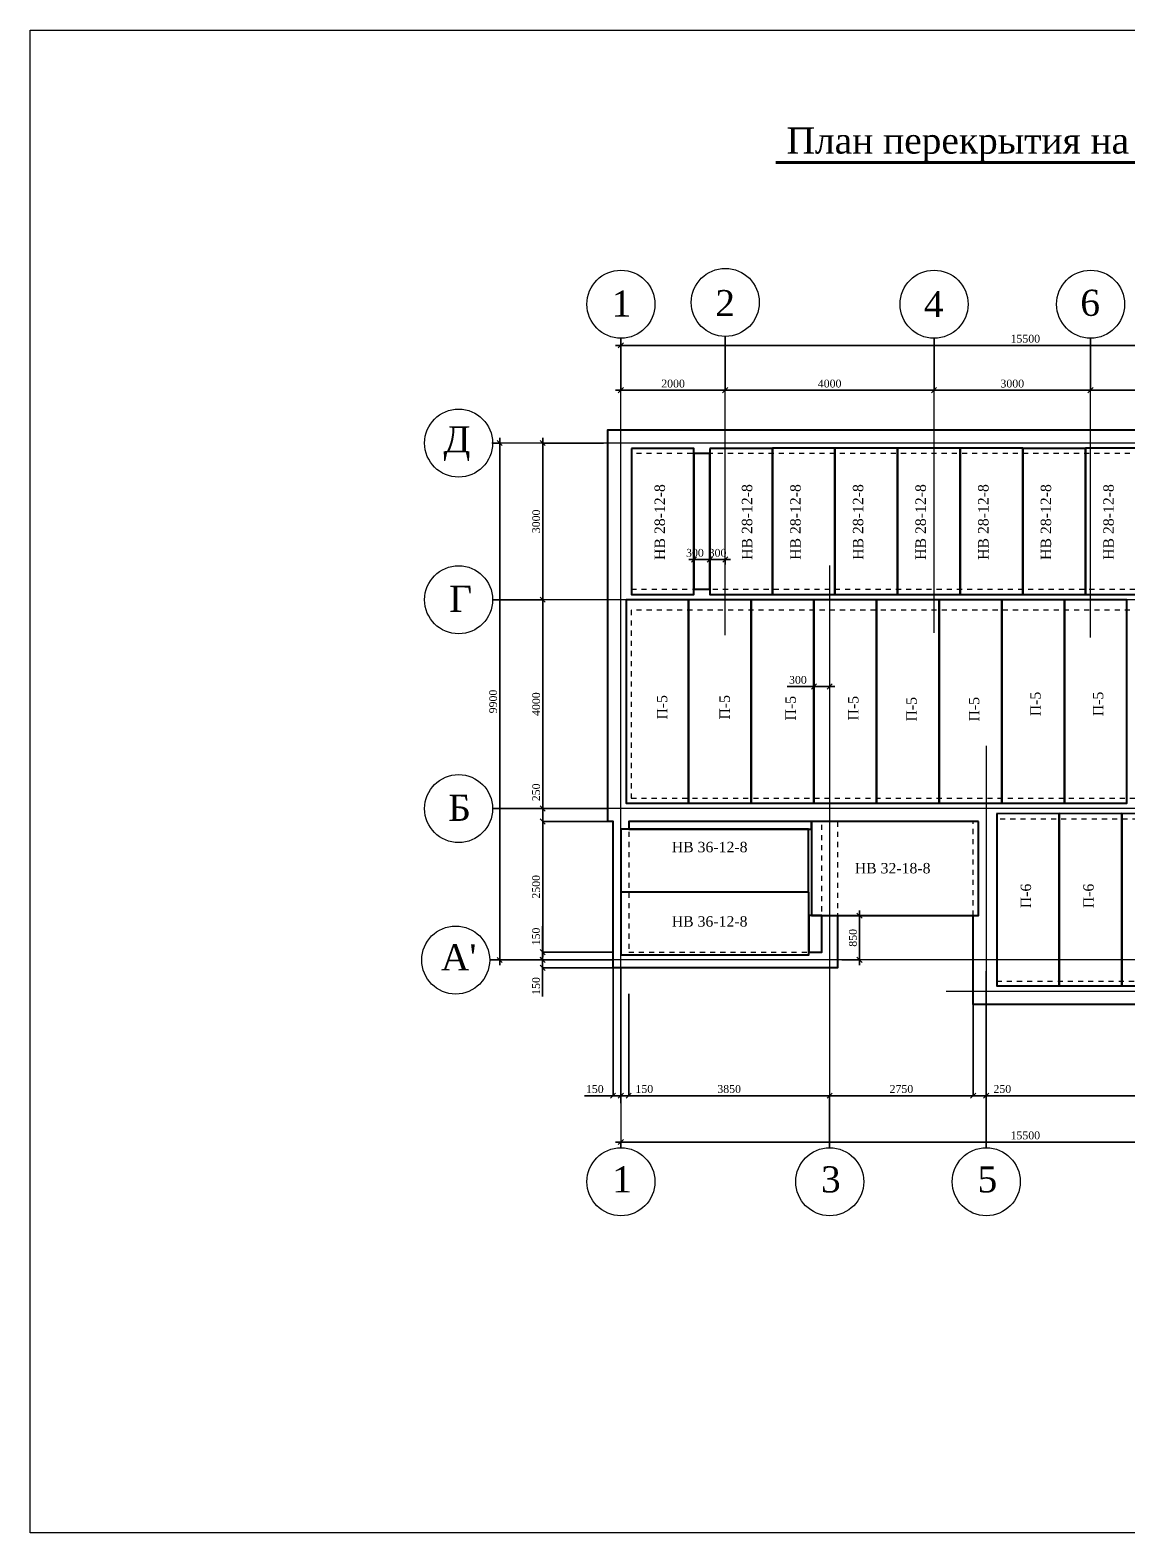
# Model space of a CAD drawing. Extents: x 1526320 to 3332998, y -546296 to 333165.
# Drawn here: x 1803571 to 1824589, y -546294 to -517511 of the extents above; entities that cross this region are included whole.
import ezdxf

# ---------------------------------------------------------------- set-up
doc = ezdxf.new("R2010")
doc.units = 0
doc.header["$LTSCALE"] = 500
doc.header["$MEASUREMENT"] = 0
doc.linetypes.add('424', pattern=[3, 1.5, -1.5])
doc.layers.get('0').update_dxf_attribs({"linetype": 'CONTINUOUS', "lineweight": 0})
doc.layers.add('Для печати', color=250, linetype='CONTINUOUS', lineweight=0)
doc.layers.add('КР. 1 эт. плиты', color=250, linetype='CONTINUOUS', lineweight=0)
doc.styles.get("Standard").update_dxf_attribs({"font": 'TIMES.TTF', "height": 150})
doc.dimstyles.new('ISO-25', dxfattribs={"dimtxt": 300, "dimasz": 100, "dimexe": 0, "dimexo": 0, "dimgap": 50, "dimtad": 1, "dimdec": 0, "dimrnd": 10, "dimtxsty": 'Standard', "dimblk": 'OBLIQUE', "dimcen": 100, "dimdle": 100, "dimadec": 0, "dimazin": 0, "dimtfac": 1, "dimtdec": 0, "dimtmove": 0, "dimatfit": 3, "dimldrblk": 'OBLIQUE', "dimfxl": 0, "dimarcsym": 0})

# ---------------------------------------------------------------- blocks, each defined once
blk = doc.blocks.new('_Oblique')
at = {"color": 0, "linetype": 'ByBlock', "lineweight": -2}
blk.add_line((-0.5, -0.5), (0.5, 0.5), dxfattribs=at)
blk = doc.blocks.new('*D1438')
at = {"layer": 'Для печати', "color": 0, "linetype": 'Continuous', "lineweight": -2, "ltscale": 0.13}
for p, q in [((1812435, -525421), (1812570, -525421)), ((1812570, -525321), (1812570, -535421)), ((1814061, -535321), (1812570, -535321))]:
    blk.add_line(p, q, dxfattribs=at)
at = {"layer": 'Для печати', "color": 0, "linetype": 'Continuous', "lineweight": -2, "ltscale": 0.13, "xscale": 100, "yscale": 100, "zscale": 100}
for p, rotation in [((1812570, -525421), 90), ((1812570, -535321), 270)]:
    blk.add_blockref('_Oblique', p, dxfattribs=dict(at, rotation=rotation))
at = {"layer": 'Для печати', "color": 0, "linetype": 'Continuous', "lineweight": 9, "ltscale": 0.13, "insert": (1812444, -530371), "char_height": 150, "attachment_point": 5, "rotation": 90}
blk.add_mtext('9900', dxfattribs=at)
blk = doc.blocks.new('*D1439')
at = {"layer": 'Для печати', "color": 0, "linetype": 'Continuous', "lineweight": -2, "ltscale": 0.13}
for p, q in [((1812379, -535321), (1813393, -535321)), ((1813393, -535321), (1813393, -535571)), ((1814728, -535471), (1813393, -535471)), ((1813393, -535471), (1813393, -536019))]:
    blk.add_line(p, q, dxfattribs=at)
at = {"layer": 'Для печати', "color": 0, "linetype": 'Continuous', "lineweight": -2, "ltscale": 0.13, "xscale": 100, "yscale": 100, "zscale": 100}
for p, rotation in [((1813393, -535321), 90), ((1813393, -535471), 270)]:
    blk.add_blockref('_Oblique', p, dxfattribs=dict(at, rotation=rotation))
at = {"layer": 'Для печати', "color": 0, "linetype": 'Continuous', "lineweight": 9, "ltscale": 0.13, "insert": (1813267, -535819), "char_height": 150, "attachment_point": 5, "rotation": 90}
blk.add_mtext('150', dxfattribs=at)
blk = doc.blocks.new('*D1440')
at = {"layer": 'Для печати', "color": 0, "linetype": 'Continuous', "lineweight": -2, "ltscale": 0.13}
for p, q in [((1812435, -528421), (1813394, -528421)), ((1813394, -532521), (1813394, -528321)), ((1812435, -532421), (1813394, -532421))]:
    blk.add_line(p, q, dxfattribs=at)
at = {"layer": 'Для печати', "color": 0, "linetype": 'Continuous', "lineweight": -2, "ltscale": 0.13, "xscale": 100, "yscale": 100, "zscale": 100}
for p, rotation in [((1813394, -528421), 90), ((1813394, -532421), 270)]:
    blk.add_blockref('_Oblique', p, dxfattribs=dict(at, rotation=rotation))
at = {"layer": 'Для печати', "color": 0, "linetype": 'Continuous', "lineweight": 9, "ltscale": 0.13, "insert": (1813268, -530421), "char_height": 150, "attachment_point": 5, "rotation": 90}
blk.add_mtext('4000', dxfattribs=at)
blk = doc.blocks.new('*D1441')
at = {"layer": 'Для печати', "color": 0, "linetype": 'Continuous', "lineweight": -2, "ltscale": 0.13}
for p, q in [((1813394, -528521), (1813394, -525321)), ((1814558, -525421), (1813394, -525421)), ((1812435, -528421), (1813394, -528421))]:
    blk.add_line(p, q, dxfattribs=at)
at = {"layer": 'Для печати', "color": 0, "linetype": 'Continuous', "lineweight": -2, "ltscale": 0.13, "xscale": 100, "yscale": 100, "zscale": 100}
for p, rotation in [((1813394, -525421), 90), ((1813394, -528421), 270)]:
    blk.add_blockref('_Oblique', p, dxfattribs=dict(at, rotation=rotation))
at = {"layer": 'Для печати', "color": 0, "linetype": 'Continuous', "lineweight": 9, "ltscale": 0.13, "insert": (1813268, -526921), "char_height": 150, "attachment_point": 5, "rotation": 90}
blk.add_mtext('3000', dxfattribs=at)
blk = doc.blocks.new('*D1442')
at = {"layer": 'Для печати', "color": 0, "linetype": 'Continuous', "lineweight": -2, "ltscale": 0.13}
for p, q in [((1821641, -535534), (1821641, -537920)), ((1821541, -537920), (1821892, -537920)), ((1821892, -538915), (1821892, -537920)), ((1821892, -537920), (1822411, -537920))]:
    blk.add_line(p, q, dxfattribs=at)
at = {"layer": 'Для печати', "color": 0, "linetype": 'Continuous', "lineweight": -2, "ltscale": 0.13, "xscale": 100, "yscale": 100, "zscale": 100, "rotation": 180}
blk.add_blockref('_Oblique', (1821641, -537920), dxfattribs=at)
at = {"layer": 'Для печати', "color": 0, "linetype": 'Continuous', "lineweight": -2, "ltscale": 0.13, "xscale": 100, "yscale": 100, "zscale": 100}
blk.add_blockref('_Oblique', (1821892, -537920), dxfattribs=at)
at = {"layer": 'Для печати', "color": 0, "linetype": 'Continuous', "lineweight": 9, "ltscale": 0.13, "insert": (1822201, -537793), "char_height": 150, "attachment_point": 5}
blk.add_mtext('250', dxfattribs=at)
blk = doc.blocks.new('*D1443')
at = {"layer": 'Для печати', "color": 0, "linetype": 'Continuous', "lineweight": -2, "ltscale": 0.13}
for p, q in [((1821892, -535534), (1821892, -537920)), ((1828892, -535921), (1828892, -537920)), ((1821792, -537920), (1828992, -537920))]:
    blk.add_line(p, q, dxfattribs=at)
at = {"layer": 'Для печати', "color": 0, "linetype": 'Continuous', "lineweight": -2, "ltscale": 0.13, "xscale": 100, "yscale": 100, "zscale": 100, "rotation": 180}
blk.add_blockref('_Oblique', (1821892, -537920), dxfattribs=at)
at = {"layer": 'Для печати', "color": 0, "linetype": 'Continuous', "lineweight": -2, "ltscale": 0.13, "xscale": 100, "yscale": 100, "zscale": 100}
blk.add_blockref('_Oblique', (1828892, -537920), dxfattribs=at)
at = {"layer": 'Для печати', "color": 0, "linetype": 'Continuous', "lineweight": 9, "ltscale": 0.13, "insert": (1825392, -537793), "char_height": 150, "attachment_point": 5}
blk.add_mtext('7000', dxfattribs=at)
blk = doc.blocks.new('*D1452')
at = {"layer": 'Для печати', "color": 0, "linetype": 'Continuous', "lineweight": -2, "ltscale": 0.13}
for p, q in [((1820892, -523414), (1820892, -524409)), ((1823892, -523414), (1823892, -524409)), ((1820792, -524409), (1823992, -524409))]:
    blk.add_line(p, q, dxfattribs=at)
at = {"layer": 'Для печати', "color": 0, "linetype": 'Continuous', "lineweight": -2, "ltscale": 0.13, "xscale": 100, "yscale": 100, "zscale": 100, "rotation": 180}
blk.add_blockref('_Oblique', (1820892, -524409), dxfattribs=at)
at = {"layer": 'Для печати', "color": 0, "linetype": 'Continuous', "lineweight": -2, "ltscale": 0.13, "xscale": 100, "yscale": 100, "zscale": 100}
blk.add_blockref('_Oblique', (1823892, -524409), dxfattribs=at)
at = {"layer": 'Для печати', "color": 0, "linetype": 'Continuous', "lineweight": 9, "ltscale": 0.13, "insert": (1822392, -524283), "char_height": 150, "attachment_point": 5}
blk.add_mtext('3000', dxfattribs=at)
blk = doc.blocks.new('*D1453')
at = {"layer": 'Для печати', "color": 0, "linetype": 'Continuous', "lineweight": -2, "ltscale": 0.13}
for p, q in [((1823892, -523414), (1823892, -524409)), ((1826891, -523414), (1826891, -524409)), ((1823792, -524409), (1826991, -524409))]:
    blk.add_line(p, q, dxfattribs=at)
at = {"layer": 'Для печати', "color": 0, "linetype": 'Continuous', "lineweight": -2, "ltscale": 0.13, "xscale": 100, "yscale": 100, "zscale": 100, "rotation": 180}
blk.add_blockref('_Oblique', (1823892, -524409), dxfattribs=at)
at = {"layer": 'Для печати', "color": 0, "linetype": 'Continuous', "lineweight": -2, "ltscale": 0.13, "xscale": 100, "yscale": 100, "zscale": 100}
blk.add_blockref('_Oblique', (1826891, -524409), dxfattribs=at)
at = {"layer": 'Для печати', "color": 0, "linetype": 'Continuous', "lineweight": 9, "ltscale": 0.13, "insert": (1825392, -524283), "char_height": 150, "attachment_point": 5}
blk.add_mtext('3000', dxfattribs=at)
blk = doc.blocks.new('*D1456')
at = {"layer": 'Для печати', "color": 0, "linetype": 'Continuous', "lineweight": -2, "ltscale": 0.13}
for p, q in [((1821641, -535534), (1821641, -537920)), ((1818792, -537920), (1821741, -537920)), ((1818892, -538915), (1818892, -537920))]:
    blk.add_line(p, q, dxfattribs=at)
at = {"layer": 'Для печати', "color": 0, "linetype": 'Continuous', "lineweight": -2, "ltscale": 0.13, "xscale": 100, "yscale": 100, "zscale": 100, "rotation": 180}
blk.add_blockref('_Oblique', (1818892, -537920), dxfattribs=at)
at = {"layer": 'Для печати', "color": 0, "linetype": 'Continuous', "lineweight": -2, "ltscale": 0.13, "xscale": 100, "yscale": 100, "zscale": 100}
blk.add_blockref('_Oblique', (1821641, -537920), dxfattribs=at)
at = {"layer": 'Для печати', "color": 0, "linetype": 'Continuous', "lineweight": 9, "ltscale": 0.13, "insert": (1820267, -537793), "char_height": 150, "attachment_point": 5}
blk.add_mtext('2750', dxfattribs=at)
blk = doc.blocks.new('*D1457')
at = {"layer": 'Для печати', "color": 0, "linetype": 'Continuous', "lineweight": -2, "ltscale": 0.13}
for p, q in [((1814742, -535471), (1814742, -537920)), ((1814892, -535471), (1814892, -537920)), ((1814742, -537920), (1814194, -537920)), ((1814892, -537920), (1814642, -537920))]:
    blk.add_line(p, q, dxfattribs=at)
at = {"layer": 'Для печати', "color": 0, "linetype": 'Continuous', "lineweight": -2, "ltscale": 0.13, "xscale": 100, "yscale": 100, "zscale": 100, "rotation": 180}
blk.add_blockref('_Oblique', (1814742, -537920), dxfattribs=at)
at = {"layer": 'Для печати', "color": 0, "linetype": 'Continuous', "lineweight": -2, "ltscale": 0.13, "xscale": 100, "yscale": 100, "zscale": 100}
blk.add_blockref('_Oblique', (1814892, -537920), dxfattribs=at)
at = {"layer": 'Для печати', "color": 0, "linetype": 'Continuous', "lineweight": 9, "ltscale": 0.13, "insert": (1814393, -537794), "char_height": 150, "attachment_point": 5}
blk.add_mtext('150', dxfattribs=at)
blk = doc.blocks.new('*D1458')
at = {"layer": 'Для печати', "color": 0, "linetype": 'Continuous', "lineweight": -2, "ltscale": 0.13}
for p, q in [((1814893, -535971), (1814893, -537920)), ((1815042, -535971), (1815042, -537920)), ((1814793, -537920), (1815042, -537920)), ((1815042, -537920), (1815540, -537920))]:
    blk.add_line(p, q, dxfattribs=at)
at = {"layer": 'Для печати', "color": 0, "linetype": 'Continuous', "lineweight": -2, "ltscale": 0.13, "xscale": 100, "yscale": 100, "zscale": 100, "rotation": 180}
blk.add_blockref('_Oblique', (1814893, -537920), dxfattribs=at)
at = {"layer": 'Для печати', "color": 0, "linetype": 'Continuous', "lineweight": -2, "ltscale": 0.13, "xscale": 100, "yscale": 100, "zscale": 100}
blk.add_blockref('_Oblique', (1815042, -537920), dxfattribs=at)
at = {"layer": 'Для печати', "color": 0, "linetype": 'Continuous', "lineweight": 9, "ltscale": 0.13, "insert": (1815341, -537793), "char_height": 150, "attachment_point": 5}
blk.add_mtext('150', dxfattribs=at)
blk = doc.blocks.new('*D1459')
at = {"layer": 'Для печати', "color": 0, "linetype": 'Continuous', "lineweight": -2, "ltscale": 0.13}
for p, q in [((1813393, -535170), (1813393, -534672)), ((1814728, -535170), (1813393, -535170)), ((1813393, -535420), (1813393, -535170)), ((1814728, -535320), (1813393, -535320))]:
    blk.add_line(p, q, dxfattribs=at)
at = {"layer": 'Для печати', "color": 0, "linetype": 'Continuous', "lineweight": -2, "ltscale": 0.13, "xscale": 100, "yscale": 100, "zscale": 100}
for p, rotation in [((1813393, -535170), 90), ((1813393, -535320), 270)]:
    blk.add_blockref('_Oblique', p, dxfattribs=dict(at, rotation=rotation))
at = {"layer": 'Для печати', "color": 0, "linetype": 'Continuous', "lineweight": 9, "ltscale": 0.13, "insert": (1813267, -534871), "char_height": 150, "attachment_point": 5, "rotation": 90}
blk.add_mtext('150', dxfattribs=at)
blk = doc.blocks.new('*D1460')
at = {"layer": 'Для печати', "color": 0, "linetype": 'Continuous', "lineweight": -2, "ltscale": 0.13}
for p, q in [((1813394, -535270), (1813394, -532571)), ((1814645, -532671), (1813394, -532671)), ((1814728, -535170), (1813394, -535170))]:
    blk.add_line(p, q, dxfattribs=at)
at = {"layer": 'Для печати', "color": 0, "linetype": 'Continuous', "lineweight": -2, "ltscale": 0.13, "xscale": 100, "yscale": 100, "zscale": 100}
for p, rotation in [((1813394, -532671), 90), ((1813394, -535170), 270)]:
    blk.add_blockref('_Oblique', p, dxfattribs=dict(at, rotation=rotation))
at = {"layer": 'Для печати', "color": 0, "linetype": 'Continuous', "lineweight": 9, "ltscale": 0.13, "insert": (1813268, -533920), "char_height": 150, "attachment_point": 5, "rotation": 90}
blk.add_mtext('2500', dxfattribs=at)
blk = doc.blocks.new('*D1461')
at = {"layer": 'Для печати', "color": 0, "linetype": 'Continuous', "lineweight": -2, "ltscale": 0.13}
for p, q in [((1813394, -532421), (1813394, -531901)), ((1814645, -532421), (1813394, -532421)), ((1813394, -532771), (1813394, -532421)), ((1814645, -532671), (1813394, -532671))]:
    blk.add_line(p, q, dxfattribs=at)
at = {"layer": 'Для печати', "color": 0, "linetype": 'Continuous', "lineweight": -2, "ltscale": 0.13, "xscale": 100, "yscale": 100, "zscale": 100}
for p, rotation in [((1813394, -532421), 90), ((1813394, -532671), 270)]:
    blk.add_blockref('_Oblique', p, dxfattribs=dict(at, rotation=rotation))
at = {"layer": 'Для печати', "color": 0, "linetype": 'Continuous', "lineweight": 9, "ltscale": 0.13, "insert": (1813268, -532111), "char_height": 150, "attachment_point": 5, "rotation": 90}
blk.add_mtext('250', dxfattribs=at)
blk = doc.blocks.new('*D1462')
at = {"layer": 'Для печати', "color": 0, "linetype": 'Continuous', "lineweight": -2, "ltscale": 0.13}
for p, q in [((1815042, -535971), (1815042, -537920)), ((1814942, -537920), (1818992, -537920)), ((1818892, -538915), (1818892, -537920))]:
    blk.add_line(p, q, dxfattribs=at)
at = {"layer": 'Для печати', "color": 0, "linetype": 'Continuous', "lineweight": -2, "ltscale": 0.13, "xscale": 100, "yscale": 100, "zscale": 100, "rotation": 180}
blk.add_blockref('_Oblique', (1815042, -537920), dxfattribs=at)
at = {"layer": 'Для печати', "color": 0, "linetype": 'Continuous', "lineweight": -2, "ltscale": 0.13, "xscale": 100, "yscale": 100, "zscale": 100}
blk.add_blockref('_Oblique', (1818892, -537920), dxfattribs=at)
at = {"layer": 'Для печати', "color": 0, "linetype": 'Continuous', "lineweight": 9, "ltscale": 0.13, "insert": (1816967, -537793), "char_height": 150, "attachment_point": 5}
blk.add_mtext('3850', dxfattribs=at)
blk = doc.blocks.new('*D1463')
at = {"layer": 'Для печати', "color": 0, "linetype": 'Continuous', "lineweight": -2, "ltscale": 0.13}
for p, q in [((1814892, -523414), (1814892, -524409)), ((1816892, -523379), (1816892, -524409)), ((1814792, -524409), (1816992, -524409))]:
    blk.add_line(p, q, dxfattribs=at)
at = {"layer": 'Для печати', "color": 0, "linetype": 'Continuous', "lineweight": -2, "ltscale": 0.13, "xscale": 100, "yscale": 100, "zscale": 100, "rotation": 180}
blk.add_blockref('_Oblique', (1814892, -524409), dxfattribs=at)
at = {"layer": 'Для печати', "color": 0, "linetype": 'Continuous', "lineweight": -2, "ltscale": 0.13, "xscale": 100, "yscale": 100, "zscale": 100}
blk.add_blockref('_Oblique', (1816892, -524409), dxfattribs=at)
at = {"layer": 'Для печати', "color": 0, "linetype": 'Continuous', "lineweight": 9, "ltscale": 0.13, "insert": (1815892, -524283), "char_height": 150, "attachment_point": 5}
blk.add_mtext('2000', dxfattribs=at)
blk = doc.blocks.new('*D1464')
at = {"layer": 'Для печати', "color": 0, "linetype": 'Continuous', "lineweight": -2, "ltscale": 0.13}
for p, q in [((1814792, -523550), (1830491, -523550)), ((1814892, -523414), (1814892, -523550)), ((1830391, -525123), (1830391, -523550))]:
    blk.add_line(p, q, dxfattribs=at)
at = {"layer": 'Для печати', "color": 0, "linetype": 'Continuous', "lineweight": -2, "ltscale": 0.13, "xscale": 100, "yscale": 100, "zscale": 100, "rotation": 180}
blk.add_blockref('_Oblique', (1814892, -523550), dxfattribs=at)
at = {"layer": 'Для печати', "color": 0, "linetype": 'Continuous', "lineweight": -2, "ltscale": 0.13, "xscale": 100, "yscale": 100, "zscale": 100}
blk.add_blockref('_Oblique', (1830391, -523550), dxfattribs=at)
at = {"layer": 'Для печати', "color": 0, "linetype": 'Continuous', "lineweight": 9, "ltscale": 0.13, "insert": (1822642, -523423), "char_height": 150, "attachment_point": 5}
blk.add_mtext('15500', dxfattribs=at)
blk = doc.blocks.new('*D1465')
at = {"layer": 'Для печати', "color": 0, "linetype": 'Continuous', "lineweight": -2, "ltscale": 0.13}
for p, q in [((1814792, -538808), (1830491, -538808)), ((1814892, -538915), (1814892, -538808)), ((1830391, -538957), (1830391, -538808))]:
    blk.add_line(p, q, dxfattribs=at)
at = {"layer": 'Для печати', "color": 0, "linetype": 'Continuous', "lineweight": -2, "ltscale": 0.13, "xscale": 100, "yscale": 100, "zscale": 100, "rotation": 180}
blk.add_blockref('_Oblique', (1814892, -538808), dxfattribs=at)
at = {"layer": 'Для печати', "color": 0, "linetype": 'Continuous', "lineweight": -2, "ltscale": 0.13, "xscale": 100, "yscale": 100, "zscale": 100}
blk.add_blockref('_Oblique', (1830391, -538808), dxfattribs=at)
at = {"layer": 'Для печати', "color": 0, "linetype": 'Continuous', "lineweight": 9, "ltscale": 0.13, "insert": (1822642, -538681), "char_height": 150, "attachment_point": 5}
blk.add_mtext('15500', dxfattribs=at)
blk = doc.blocks.new('*D1466')
at = {"layer": 'Для печати', "color": 0, "linetype": 'Continuous', "lineweight": -2, "ltscale": 0.13}
for p, q in [((1816892, -523379), (1816892, -524409)), ((1820892, -523414), (1820892, -524409)), ((1816792, -524409), (1820992, -524409))]:
    blk.add_line(p, q, dxfattribs=at)
at = {"layer": 'Для печати', "color": 0, "linetype": 'Continuous', "lineweight": -2, "ltscale": 0.13, "xscale": 100, "yscale": 100, "zscale": 100, "rotation": 180}
blk.add_blockref('_Oblique', (1816892, -524409), dxfattribs=at)
at = {"layer": 'Для печати', "color": 0, "linetype": 'Continuous', "lineweight": -2, "ltscale": 0.13, "xscale": 100, "yscale": 100, "zscale": 100}
blk.add_blockref('_Oblique', (1820892, -524409), dxfattribs=at)
at = {"layer": 'Для печати', "color": 0, "linetype": 'Continuous', "lineweight": 9, "ltscale": 0.13, "insert": (1818892, -524283), "char_height": 150, "attachment_point": 5}
blk.add_mtext('4000', dxfattribs=at)
blk = doc.blocks.new('*D1480')
at = {"layer": 'Для печати', "color": 0, "linetype": 'Continuous', "lineweight": -2, "ltscale": 0.13}
for p, q in [((1819129, -534473), (1819466, -534473)), ((1819466, -535420), (1819466, -534373)), ((1819129, -535320), (1819466, -535320))]:
    blk.add_line(p, q, dxfattribs=at)
at = {"layer": 'Для печати', "color": 0, "linetype": 'Continuous', "lineweight": -2, "ltscale": 0.13, "xscale": 100, "yscale": 100, "zscale": 100}
for p, rotation in [((1819466, -534473), 90), ((1819466, -535320), 270)]:
    blk.add_blockref('_Oblique', p, dxfattribs=dict(at, rotation=rotation))
at = {"layer": 'Для печати', "color": 0, "linetype": 'Continuous', "lineweight": 9, "ltscale": 0.13, "insert": (1819339, -534897), "char_height": 150, "attachment_point": 5, "rotation": 90}
blk.add_mtext('850', dxfattribs=at)
blk = doc.blocks.new('*D1481')
at = {"layer": 'Для печати', "color": 0, "linetype": 'Continuous', "lineweight": -2, "ltscale": 0.13}
for p, q in [((1818592, -530085), (1818076, -530085)), ((1818592, -530085), (1818592, -530085)), ((1818993, -530085), (1818592, -530085)), ((1818893, -530085), (1818893, -530085))]:
    blk.add_line(p, q, dxfattribs=at)
at = {"layer": 'Для печати', "color": 0, "linetype": 'Continuous', "lineweight": -2, "ltscale": 0.13, "xscale": 100, "yscale": 100, "zscale": 100, "rotation": 180}
blk.add_blockref('_Oblique', (1818592, -530085), dxfattribs=at)
at = {"layer": 'Для печати', "color": 0, "linetype": 'Continuous', "lineweight": -2, "ltscale": 0.13, "xscale": 100, "yscale": 100, "zscale": 100}
blk.add_blockref('_Oblique', (1818893, -530085), dxfattribs=at)
at = {"layer": 'Для печати', "color": 0, "linetype": 'Continuous', "lineweight": 9, "ltscale": 0.13, "insert": (1818284, -529958), "char_height": 150, "attachment_point": 5}
blk.add_mtext('300', dxfattribs=at)
blk = doc.blocks.new('*D1482')
at = {"layer": 'Для печати', "color": 0, "linetype": 'Continuous', "lineweight": -2, "ltscale": 0.13}
for p, q in [((1816495, -527651), (1816993, -527651)), ((1816595, -527747), (1816595, -527651)), ((1816893, -527747), (1816893, -527651))]:
    blk.add_line(p, q, dxfattribs=at)
at = {"layer": 'Для печати', "color": 0, "linetype": 'Continuous', "lineweight": -2, "ltscale": 0.13, "xscale": 100, "yscale": 100, "zscale": 100, "rotation": 180}
blk.add_blockref('_Oblique', (1816595, -527651), dxfattribs=at)
at = {"layer": 'Для печати', "color": 0, "linetype": 'Continuous', "lineweight": -2, "ltscale": 0.13, "xscale": 100, "yscale": 100, "zscale": 100}
blk.add_blockref('_Oblique', (1816893, -527651), dxfattribs=at)
at = {"layer": 'Для печати', "color": 0, "linetype": 'Continuous', "lineweight": 9, "ltscale": 0.13, "insert": (1816744, -527524), "char_height": 150, "attachment_point": 5}
blk.add_mtext('300', dxfattribs=at)
blk = doc.blocks.new('*D1483')
at = {"layer": 'КР. 1 эт. плиты', "color": 0, "linetype": 'Continuous', "lineweight": -2, "ltscale": 0.13}
for p, q in [((1816193, -527651), (1816695, -527651)), ((1816293, -528268), (1816293, -527651)), ((1816595, -528320), (1816595, -527651))]:
    blk.add_line(p, q, dxfattribs=at)
at = {"layer": 'КР. 1 эт. плиты', "color": 0, "linetype": 'Continuous', "lineweight": -2, "ltscale": 0.13, "xscale": 100, "yscale": 100, "zscale": 100, "rotation": 180}
blk.add_blockref('_Oblique', (1816293, -527651), dxfattribs=at)
at = {"layer": 'КР. 1 эт. плиты', "color": 0, "linetype": 'Continuous', "lineweight": -2, "ltscale": 0.13, "xscale": 100, "yscale": 100, "zscale": 100}
blk.add_blockref('_Oblique', (1816595, -527651), dxfattribs=at)
at = {"layer": 'КР. 1 эт. плиты', "color": 0, "linetype": 'Continuous', "lineweight": 9, "ltscale": 0.13, "insert": (1816311, -527524), "char_height": 150, "attachment_point": 5}
blk.add_mtext('300', dxfattribs=at)

msp = doc.modelspace()

# ---------------------------------------------------------------- linework, layer by layer
at = {"color": 250, "linetype": 'Continuous', "lineweight": 30, "ltscale": 0.13}
for points in [[(1816594.9, -525621.6), (1816292.5, -525621.6), (1816292.5, -528221.5), (1816594.9, -528221.5)], [(1818545.5, -532670.7), (1815042.1, -532670.7), (1815042.1, -532818.9), (1818545.5, -532818.9)], [(1818742.4, -534470), (1818492.2, -534470), (1818492.2, -535170.6), (1818742.4, -535170.6)]]:
    msp.add_lwpolyline(points, close=True, dxfattribs=at)
at = {"color": 250, "linetype": '424', "lineweight": 15, "ltscale": 0.13}
msp.add_lwpolyline([(1821642.3, -532670.6), (1819042.6, -532670.6), (1819042.6, -534470), (1821642.3, -534470)], close=True, dxfattribs=at)
at = {"layer": 'Для печати', "color": 250, "linetype": 'Continuous', "lineweight": 50, "ltscale": 0.13}
msp.add_line((1827825.8, -520048.6), (1817860.6, -520048.6), dxfattribs=at)
at = {"layer": 'Для печати', "color": 250, "linetype": 'Continuous', "lineweight": 9}
for p, q in [((1814892, -525123.2), (1814892, -523414.4)), ((1814892.3, -538062.7), (1814892.3, -523414.1)), ((1816892.3, -529098.9), (1816892.3, -523379.1)), ((1820892.4, -529057.2), (1820892.4, -523414.4)), ((1823891.9, -529144), (1823891.9, -523414.3)), ((1832782.9, -525421.3), (1812419.1, -525421.3)), ((1818892.2, -527763.8), (1818892.2, -538915.4)), ((1827341.3, -528421.2), (1812434.8, -528421.2)), ((1821891.7, -531220), (1821891.7, -538915.4)), ((1831270.9, -532420.7), (1812434.8, -532420.7)), ((1830951.3, -535320.8), (1812378.9, -535320.8)), ((1814892.3, -537206.6), (1814892.3, -538915.4))]:
    msp.add_line(p, q, dxfattribs=at)
at = {"layer": 'Для печати', "color": 250, "linetype": 'Continuous', "lineweight": 5}
msp.add_line((1821124, -535921), (1834488.5, -535921), dxfattribs=at)
at = {"layer": 'Для печати', "color": 250, "linetype": 'Continuous', "lineweight": 0, "ltscale": 0.13}
msp.add_lwpolyline([(1843673.2, -546294.4), (1803570.6, -546294.4), (1803570.6, -517511.3), (1843673.2, -517511.3)], close=True, dxfattribs=at)
at = {"layer": 'Для печати', "color": 5, "linetype": 'Continuous', "lineweight": 30, "ltscale": 0.13}
msp.add_lwpolyline([(1819042.6, -534470.2), (1819042.6, -535470.9), (1814742.2, -535470.9), (1814742.2, -532671.8), (1814642.7, -532671.8), (1814642.7, -525170.8), (1830642.5, -525170.8), (1830642.5, -529670.7), (1830541.2, -529670.7), (1830541.2, -535470.4), (1829141.8, -535470.4), (1829141.8, -536170.9), (1821642.3, -536170.9), (1821642.3, -534470.6), (1821642.3, -534470.6)], dxfattribs=at)
at = {"layer": 'Для печати', "color": 250, "linetype": '424', "lineweight": 15, "ltscale": 0.13}
for points in [[(1826791.3, -525621.7), (1815092.5, -525621.7), (1815092.5, -528221.3), (1826791.3, -528221.3)], [(1818742.4, -532671), (1815042.1, -532671), (1815042.1, -535170.6), (1818742.4, -535170.6)], [(1828692, -532621.1), (1822092, -532621.1), (1822092, -535724.7), (1828692, -535724.7)]]:
    msp.add_lwpolyline(points, close=True, dxfattribs=at)
msp.add_lwpolyline([(1828692, -529622.9), (1826791.9, -529622.9), (1826792.5, -528622.7), (1815091.5, -528622.7), (1815091.6, -532222.5), (1828692, -532222.5), (1828692, -529622.9)], dxfattribs=at)
at = {"layer": 'Для печати', "color": 250, "linetype": 'Continuous', "lineweight": 9}
for centre in [(1814892.7, -522761.7), (1816893, -522726.5), (1820893.1, -522761.7), (1823892.6, -522761.6), (1811782.2, -525422.1), (1811782.2, -528422.4), (1811782.2, -532421.9), (1811726.3, -535322)]:
    msp.add_circle(centre, 651.5, dxfattribs=at)
at = {"layer": 'Для печати', "color": 250, "linetype": 'Continuous', "lineweight": 0}
for centre in [(1814893, -539568.1), (1818893.3, -539568.1), (1821892.8, -539568.1)]:
    msp.add_circle(centre, 651.5, dxfattribs=at)
at = {"layer": 'КР. 1 эт. плиты', "color": 5, "linetype": 'Continuous', "lineweight": 30, "ltscale": 0.13}
for points in [[(1815092.8, -525523), (1815092.8, -528322), (1816292.5, -528322), (1816292.5, -525523)], [(1816594.8, -525522.1), (1816594.8, -528321.1), (1817794.5, -528321.1), (1817794.5, -525522.1)], [(1817794.5, -525522), (1817794.5, -528321.1), (1818994.2, -528321.1), (1818994.2, -525522)], [(1818994.2, -525522), (1818994.2, -528321.1), (1820193.9, -528321.1), (1820193.9, -525522)], [(1820193.9, -525522), (1820193.9, -528321.1), (1821393.5, -528321.1), (1821393.5, -525522)], [(1821393.7, -525522), (1821393.7, -528321.1), (1822593.4, -528321.1), (1822593.4, -525522)], [(1822593.7, -525522.3), (1822593.7, -528321.3), (1823793.4, -528321.3), (1823793.4, -525522.3)], [(1823793.5, -525522), (1823793.5, -528321.1), (1824993.2, -528321.1), (1824993.2, -525522)], [(1814991, -528420.6), (1814991, -532320.6), (1816190.7, -532320.6), (1816190.7, -528420.6)], [(1816190.8, -528420.5), (1816190.8, -532320.4), (1817390.5, -532320.4), (1817390.5, -528420.5)], [(1817390.6, -528420.4), (1817390.6, -532320.4), (1818590.3, -532320.4), (1818590.3, -528420.4)], [(1818590.4, -528420.4), (1818590.4, -532320.3), (1819790.1, -532320.3), (1819790.1, -528420.4)], [(1819790.3, -528420.4), (1819790.3, -532320.3), (1820990, -532320.3), (1820990, -528420.4)], [(1820990.1, -528420.4), (1820990.1, -532320.3), (1822189.8, -532320.3), (1822189.8, -528420.4)], [(1822189.7, -528420.4), (1822189.7, -532320.3), (1823389.4, -532320.3), (1823389.4, -528420.4)], [(1823389.5, -528420.5), (1823389.5, -532320.4), (1824589.2, -532320.4), (1824589.2, -528420.5)], [(1821744.3, -532670.6), (1818545.1, -532670.6), (1818545.1, -534470), (1821744.3, -534470)], [(1822093.3, -532518.6), (1822093.3, -535819.2), (1823293, -535819.2), (1823293, -532519)], [(1823293.1, -532518.8), (1823293.1, -535819.4), (1824492.8, -535819.4), (1824492.8, -532519.2)], [(1824492.9, -532518.7), (1824492.9, -535819.3), (1825692.5, -535819.3), (1825692.5, -532519.1)], [(1818490.1, -532818.9), (1814890.3, -532818.9), (1814890.3, -534018.6), (1818490.1, -534018.6)], [(1818492.2, -534024.5), (1814892.5, -534024.5), (1814892.5, -535224.2), (1818492.2, -535224.2)]]:
    msp.add_lwpolyline(points, close=True, dxfattribs=at)

# ---------------------------------------------------------------- texts
at = {"layer": 'Для печати', "color": 250, "linetype": 'Continuous', "lineweight": 50, "ltscale": 0.13}
msp.add_text('План перекрытия на отм -0.15.', height=500, dxfattribs=at).set_placement((1818066.3, -519877.2))
at = {"layer": 'Для печати', "color": 250, "linetype": 'Continuous', "lineweight": 9}
for s, p in [('1', (1814715.9, -522998.3)), ('2', (1816700.7, -522990.8)), ('4', (1820697.6, -523009.7)), ('6', (1823695.9, -522984.5)), ('Д', (1811492.4, -525601.8)), ('Г', (1811603.2, -528654.5)), ('Б', (1811585.1, -532657.5)), ("А'", (1811443.9, -535520.3))]:
    msp.add_text(s, height=500, dxfattribs=at).set_placement(p)
at = {"layer": 'Для печати', "color": 250, "linetype": 'Continuous', "lineweight": 0}
for s, p in [('1', (1814726.6, -539772.3)), ('3', (1818726.8, -539772.3)), ('5', (1821726.4, -539772.3))]:
    msp.add_text(s, height=500, dxfattribs=at).set_placement(p)
at = {"layer": 'КР. 1 эт. плиты', "color": 5, "linetype": 'Continuous', "lineweight": 30, "ltscale": 0.13}
for s, p in [('НВ 28-12-8', (1815737.7, -527660)), ('НВ 28-12-8', (1817409.8, -527659.5)), ('НВ 28-12-8', (1818337.4, -527659.5)), ('НВ 28-12-8', (1819537.2, -527659.5)), ('НВ 28-12-8', (1820736.8, -527659.5)), ('НВ 28-12-8', (1821936.7, -527659.5)), ('НВ 28-12-8', (1823136.7, -527659.7)), ('НВ 28-12-8', (1824336.5, -527659.5)), ('П-5', (1815781.5, -530717.2)), ('П-5', (1816981.2, -530717)), ('П-5', (1818245.1, -530733.6)), ('П-5', (1819444.8, -530733.4)), ('П-5', (1820560.2, -530753.7)), ('П-5', (1821760, -530753.6)), ('П-5', (1822935.8, -530653.1)), ('П-5', (1824135.5, -530652.9)), ('П-6', (1822751.4, -534329.8)), ('П-6', (1823951.2, -534329.9))]:
    msp.add_text(s, height=200, rotation=90, dxfattribs=at).set_placement(p)
for s, p in [('НВ 36-12-8', (1815867.1, -533258.6)), ('НВ 32-18-8', (1819373.4, -533662.9)), ('НВ 36-12-8', (1815866.6, -534682.7))]:
    msp.add_text(s, height=200, dxfattribs=at).set_placement(p)

# ---------------------------------------------------------------- dimensions: what is measured, and where the dimension line sits
at = {"layer": 'Для печати', "color": 250, "linetype": 'Continuous', "lineweight": 9}
dim = msp.add_linear_dim(base=(1830391.4, -523549.5), p1=(1814892, -523414.3), p2=(1830391.4, -525123.2), dimstyle='ISO-25', dxfattribs=at)
dim.commit()
dim.dimension.update_dxf_attribs({"geometry": '*D1464', "text_midpoint": (1822641.7, -523423.2)})
at = {"layer": 'Для печати', "color": 250, "linetype": 'Continuous', "lineweight": 9, "ltscale": 0.13}
for base, p1, p2, picture, middle in [((1816892.3, -524409.4), (1814892.3, -523414.1), (1816892.3, -523379.1), '*D1463', (1815892.3, -524283.1)), ((1820892.4, -524409.4), (1816892.3, -523379.1), (1820892.4, -523414.4), '*D1466', (1818892.3, -524283.1)), ((1823891.8829, -524409.355), (1820892.3512, -523414.3664), (1823891.8829, -523414.2705), '*D1452', (1822392.117, -524283.0572)), ((1826891.4259, -524409.355), (1823891.8829, -523414.2705), (1826891.4259, -523414.2135), '*D1453', (1825391.6544, -524283.0572)), ((1821641.4, -537919.7), (1818892.2, -538915.4), (1821641.4, -535534.4), '*D1456', (1820266.8, -537793.2)), ((1821891.7, -537919.7), (1821641.4, -535534.4), (1821891.7, -538915.4), '*D1442', (1822201.5, -537793.4)), ((1828891.7, -537919.7), (1821891.8, -535534.4), (1828891.7, -535921), '*D1443', (1825391.8, -537793.2)), ((1815041.9, -537919.8), (1814892.8, -535970.6), (1815041.9, -535970.6), '*D1458', (1815341.1, -537793.5)), ((1818892.2, -537919.8), (1815041.9, -535970.6), (1818892.2, -538915.4), '*D1462', (1816967, -537793.5)), ((1830391.4, -538807.6), (1814892.3, -538915.4), (1830391.4, -538957), '*D1465', (1822641.8, -538681.3))]:
    dim = msp.add_linear_dim(base=base, p1=p1, p2=p2, dimstyle='ISO-25', dxfattribs=at)
    dim.commit()
    dim.dimension.update_dxf_attribs({"geometry": picture, "text_midpoint": middle})
at = {"layer": 'Для печати', "color": 250, "linetype": 'Continuous', "lineweight": 9}
dim = msp.add_linear_dim(base=(1812570.023, -535320.8448), p1=(1812434.8481, -525421.3409), p2=(1814060.8033, -535320.8448), angle=270, dimstyle='ISO-25', dxfattribs=at)
dim.commit()
dim.dimension.update_dxf_attribs({"geometry": '*D1438', "text_midpoint": (1812443.5089, -530371.0928)})
at = {"layer": 'Для печати', "color": 250, "linetype": 'Continuous', "lineweight": 9, "ltscale": 0.13}
for base, p1, p2, picture, middle in [((1813394.1, -525421.3), (1812434.8, -528421.2), (1814557.8, -525421.3), '*D1441', (1813267.8, -526921.3)), ((1813394.1234, -528421.2403), (1812434.8424, -532420.7428), (1812434.8386, -528421.2403), '*D1440', (1813267.8256, -530420.9916)), ((1813394.1, -532420.7), (1814645.5, -532670.5), (1814645.5, -532420.7), '*D1461', (1813267.8, -532111)), ((1813394.1, -532670.5), (1814728.5, -535170.4), (1814645.5, -532670.5), '*D1460', (1813267.8, -533920.5)), ((1813393.1, -535170.4), (1814728.5, -535320.3), (1814728.5, -535170.4), '*D1459', (1813266.8, -534871.2))]:
    dim = msp.add_linear_dim(base=base, p1=p1, p2=p2, angle=270, dimstyle='ISO-25', dxfattribs=at)
    dim.commit()
    dim.dimension.update_dxf_attribs({"geometry": picture, "text_midpoint": middle})
at = {"layer": 'Для печати', "color": 5, "linetype": 'Continuous', "lineweight": 9, "ltscale": 0.13}
dim = msp.add_linear_dim(base=(1816893.2, -527650.7), p1=(1816595, -527747.4), p2=(1816893.2, -527747.4), dimstyle='ISO-25', dxfattribs=at)
dim.commit()
dim.dimension.update_dxf_attribs({"geometry": '*D1482', "text_midpoint": (1816744.1, -527650.7), "dimtype": 160})
dim = msp.add_linear_dim(base=(1818591.5, -530084.5), p1=(1818892.6, -530085), p2=(1818591.5, -530085), dimstyle='ISO-25', dxfattribs=at)
dim.commit()
dim.dimension.update_dxf_attribs({"geometry": '*D1481', "text_midpoint": (1818283.9, -529958.2)})
dim = msp.add_linear_dim(base=(1819465.5, -534473.1), p1=(1819129.1, -535320.2), p2=(1819129.1, -534473.1), angle=90, dimstyle='ISO-25', dxfattribs=at)
dim.commit()
dim.dimension.update_dxf_attribs({"geometry": '*D1480', "text_midpoint": (1819339.2, -534896.7)})
at = {"layer": 'Для печати', "color": 250, "linetype": 'Continuous', "lineweight": 9, "ltscale": 0.13}
dim = msp.add_linear_dim(base=(1813393.1, -535320.8), p1=(1814728.5, -535470.5), p2=(1812378.9, -535320.8), angle=270, dimstyle='ISO-25', dxfattribs=at)
dim.commit()
dim.dimension.update_dxf_attribs({"geometry": '*D1439', "text_midpoint": (1813393.1, -535819.4), "dimtype": 160})
dim = msp.add_linear_dim(base=(1814892.3, -537919.8), p1=(1814742.1, -535470.7), p2=(1814892.3, -535470.7), dimstyle='ISO-25', dxfattribs=at)
dim.commit()
dim.dimension.update_dxf_attribs({"geometry": '*D1457', "text_midpoint": (1814393.2, -537919.8), "dimtype": 160})
at = {"layer": 'КР. 1 эт. плиты', "color": 5, "linetype": 'Continuous', "lineweight": 9, "ltscale": 0.13}
dim = msp.add_linear_dim(base=(1816595, -527650.5), p1=(1816292.6, -528268), p2=(1816595, -528320.2), dimstyle='ISO-25', dxfattribs=at)
dim.commit()
dim.dimension.update_dxf_attribs({"geometry": '*D1483', "text_midpoint": (1816310.5, -527650.5), "dimtype": 160})

doc.saveas('drawing.dxf')
